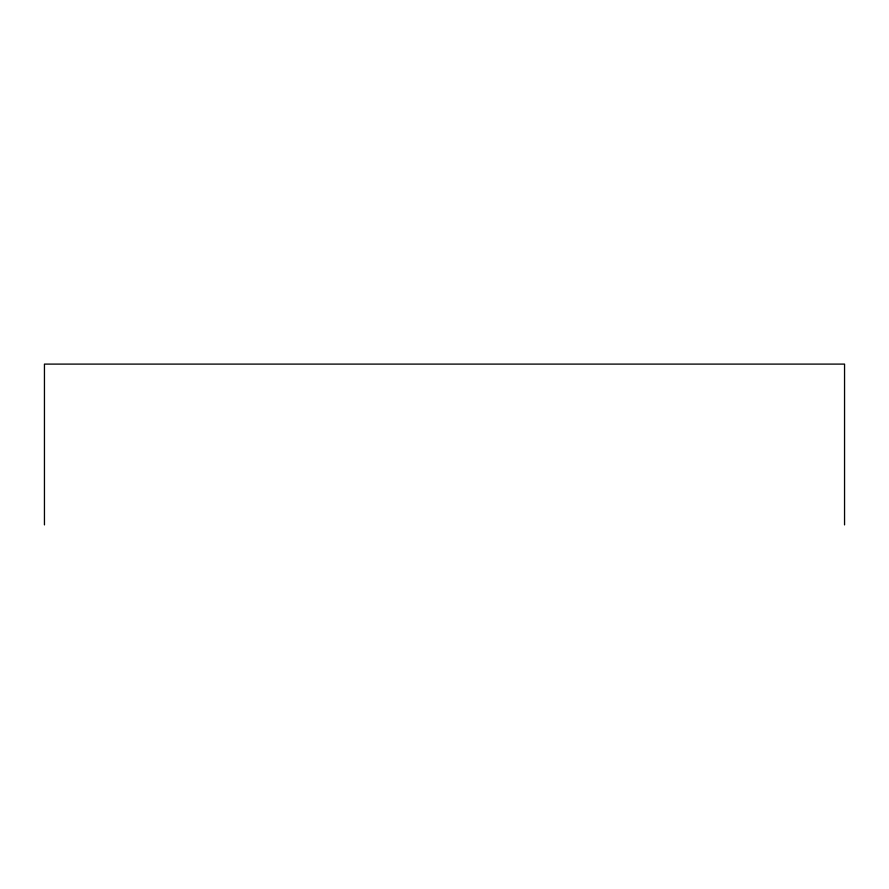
<?xml version="1.0" encoding="UTF-8"?>
<svg xmlns="http://www.w3.org/2000/svg" width="889" height="889" viewBox="0 0 889 889"><rect width="100%" height="100%" fill="white"/><g stroke="black" fill="none" stroke-linecap="round" stroke-linejoin="round"><path stroke-width="1.33" d="M844.55 524.899L844.55 364.101L44.45 364.101L44.45 524.899"/></g></svg>
